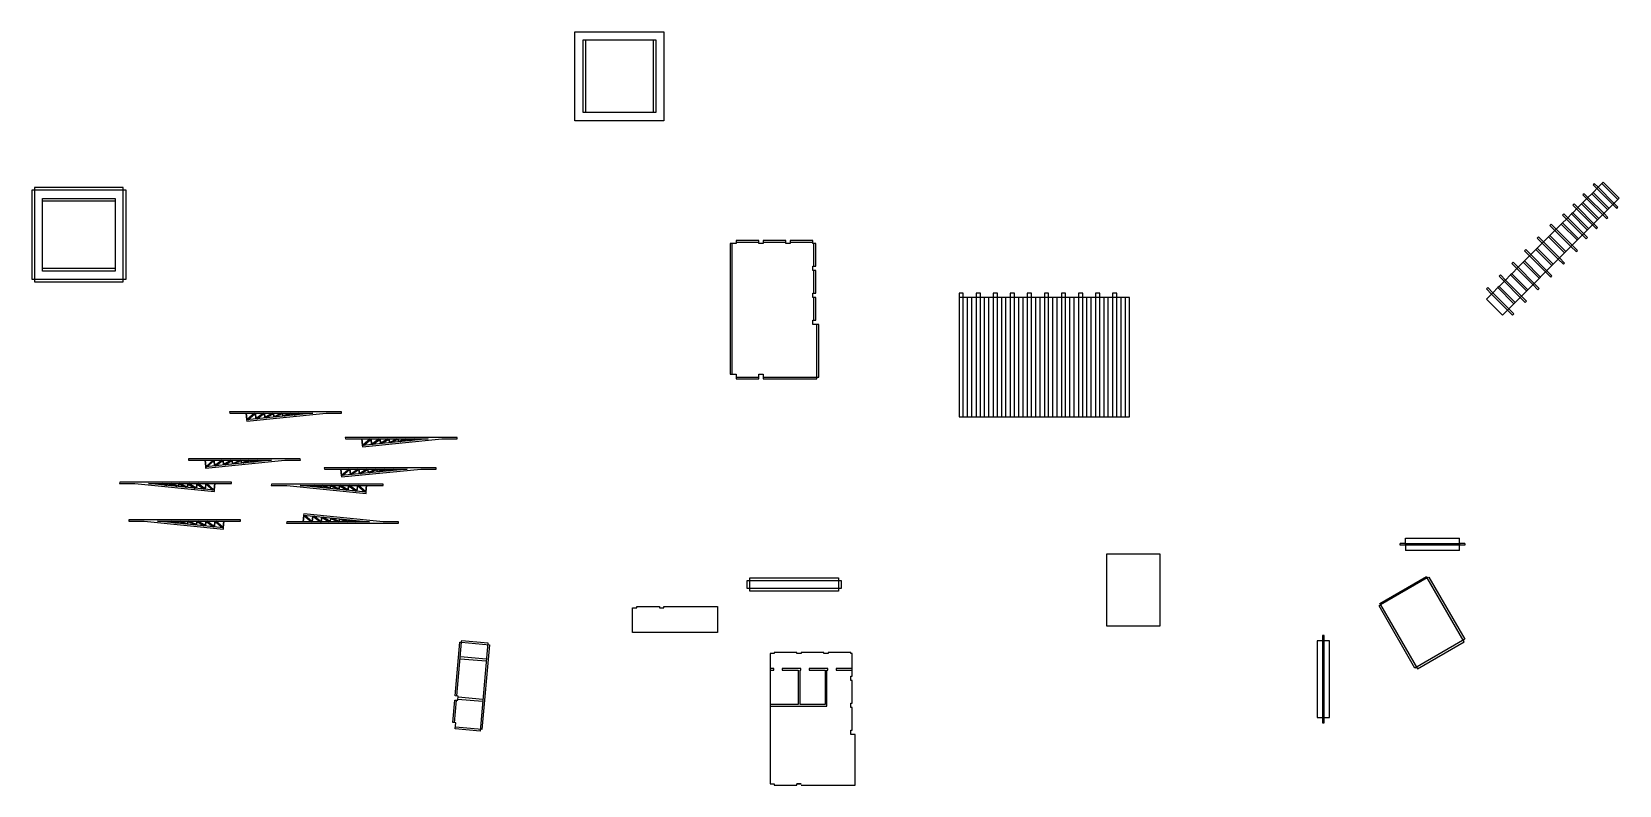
# Model space of a CAD drawing. Header units: millimetres. Extents: x -8224 to -2920, y -1214 to 1303.
import ezdxf

# ---------------------------------------------------------------- set-up
doc = ezdxf.new("R2010")
doc.units = ezdxf.units.MM
doc.header["$MEASUREMENT"] = 0
doc.layers.add('CORTE', color=1, linetype='Continuous')
doc.layers.add('MARCADO', color=5, linetype='Continuous')

msp = doc.modelspace()

# ---------------------------------------------------------------- linework, layer by layer
at = {"layer": 'CORTE'}
for p, q in [((-2990.3, 783.6), (-3003, 796.3)), ((-3028.4, 745.4), (-3041.2, 758.1)), ((-3024.2, 749.6), (-3041.2, 732.6)), ((-3024.2, 749.6), (-3036.9, 762.3)), ((-2994.5, 779.3), (-3007.2, 792)), ((-2990.3, 783.6), (-3007.2, 766.6)), ((-7945.5, 737.5), (-8188.5, 737.5)), ((-3096.3, 677.5), (-3109.1, 690.2)), ((-3092.1, 681.7), (-3104.8, 694.5)), ((-3062.4, 711.4), (-3075.1, 724.2)), ((-3058.1, 715.7), (-3075.1, 698.7)), ((-3058.1, 715.7), (-3070.9, 728.4)), ((-2962.2, 679.1), (-2974.9, 691.8)), ((-2957.9, 683.3), (-2970.6, 696.1)), ((-2928.2, 713), (-2940.9, 725.8)), ((-2924, 717.3), (-2936.7, 730)), ((-3134.5, 639.3), (-3151.5, 656.3)), ((-3130.3, 643.6), (-3151.5, 622.3)), ((-3130.3, 643.6), (-3147.2, 660.5)), ((-2996.1, 645.1), (-3008.8, 657.9)), ((-2991.9, 649.4), (-3004.6, 662.1)), ((-5870.5, 605.7), (-5870.5, 599.7)), ((-3176.9, 596.9), (-3193.9, 613.9)), ((-3172.7, 601.1), (-3193.9, 579.9)), ((-3172.7, 601.1), (-3189.7, 618.1)), ((-3064, 568.8), (-3081, 585.7)), ((-3059.7, 573), (-3076.7, 590)), ((-3030, 611.2), (-3042.8, 623.9)), ((-3025.8, 615.4), (-3038.5, 628.2)), ((-3257.5, 516.3), (-3274.5, 533.2)), ((-3219.4, 554.5), (-3236.3, 571.4)), ((-3215.1, 558.7), (-3236.3, 537.5)), ((-3215.1, 558.7), (-3232.1, 575.7)), ((-3106.4, 526.4), (-3123.4, 543.3)), ((-3102.2, 530.6), (-3119.1, 547.6)), ((-3304.2, 469.6), (-3321.2, 486.6)), ((-3300, 473.9), (-3316.9, 490.8)), ((-3261.8, 512), (-3278.8, 529)), ((-3257.5, 516.3), (-3278.8, 495.1)), ((-3148.8, 483.9), (-3165.8, 500.9)), ((-3144.6, 488.2), (-3161.6, 505.1)), ((-3346.6, 427.2), (-3363.6, 444.2)), ((-3342.4, 431.4), (-3363.6, 410.2)), ((-3342.4, 431.4), (-3359.4, 448.4)), ((-3300, 473.9), (-3321.2, 452.6)), ((-3191.3, 441.5), (-3208.2, 458.5)), ((-3187, 445.7), (-3204, 462.7)), ((-5097.3, 16.5), (-5097.3, 415.5)), ((-5083.1, 16.5), (-5083.1, 415.5)), ((-5040.3, 16.5), (-5040.3, 415.5)), ((-5026.1, 16.5), (-5026.1, 415.5)), ((-4983.3, 16.5), (-4983.3, 415.5)), ((-4969.1, 16.5), (-4969.1, 415.5)), ((-4926.3, 16.5), (-4926.3, 415.5)), ((-4912.1, 16.5), (-4912.1, 415.5)), ((-4869.3, 16.5), (-4869.3, 415.5)), ((-4855.1, 16.5), (-4855.1, 415.5)), ((-4812.3, 16.5), (-4812.3, 415.5)), ((-4798.1, 16.5), (-4798.1, 415.5)), ((-4755.3, 16.5), (-4755.3, 415.5)), ((-4741.1, 16.5), (-4741.1, 415.5)), ((-4698.3, 16.5), (-4698.3, 415.5)), ((-4684.1, 16.5), (-4684.1, 415.5)), ((-4641.3, 16.5), (-4641.3, 415.5)), ((-4627.1, 16.5), (-4627.1, 415.5)), ((-4584.3, 16.5), (-4584.3, 415.5)), ((-4570.1, 16.5), (-4570.1, 415.5)), ((-3276.1, 356.6), (-3293.1, 373.6)), ((-3271.9, 360.9), (-3288.8, 377.9)), ((-3233.7, 399.1), (-3250.7, 416)), ((-3229.4, 403.3), (-3246.4, 420.3)), ((-7508.6, 28.9), (-7506.3, 6.9)), ((-7325, 25), (-7325.4, 28.9)), ((-7122.1, -57), (-7119.9, -79)), ((-6938.6, -60.9), (-6939, -57)), ((-7646.4, -128), (-7644.2, -150.1)), ((-7462.9, -131.9), (-7463.3, -128)), ((-7247.2, -153), (-7246.7, -157.5)), ((-6873.5, -153), (-7247.2, -153)), ((-7246.7, -157.5), (-6969.7, -157.5)), ((-7192.5, -157.5), (-7190.3, -179.5)), ((-7188.2, -178), (-7190.3, -157.5)), ((-6969.7, -157.5), (-7190.3, -179.5)), ((-7189.9, -184), (-6924.4, -157.5)), ((-7164.1, -157.5), (-7188.2, -178)), ((-7186.1, -179.1), (-7162.3, -158.8)), ((-7162.3, -158.8), (-7160.5, -176.6)), ((-7158.4, -175), (-7160.1, -157.5)), ((-7134.2, -157.5), (-7158.4, -175)), ((-7156, -176.1), (-7132.1, -158.8)), ((-7132.1, -158.8), (-7130.6, -173.6)), ((-7128.5, -172.1), (-7130, -157.5)), ((-7104.3, -157.5), (-7128.5, -172.1)), ((-7125.8, -173.1), (-7102, -158.7)), ((-7102, -158.7), (-7100.8, -170.6)), ((-7098.7, -169.2), (-7099.8, -157.5)), ((-7074.5, -157.5), (-7098.7, -169.2)), ((-7095.3, -170), (-7071.8, -158.7)), ((-7071.8, -158.7), (-7070.9, -167.6)), ((-7068.8, -166.2), (-7069.7, -157.5)), ((-7045, -157.5), (-7068.8, -166.2)), ((-7064.2, -166.9), (-7041.7, -158.6)), ((-7041.7, -158.6), (-7041.1, -164.6)), ((-7039, -163.3), (-7039.5, -157.5)), ((-7016.2, -157.5), (-7039, -163.3)), ((-7031.3, -163.6), (-7011.5, -158.6)), ((-7011.5, -158.6), (-7011.2, -161.6)), ((-7009, -161.4), (-7009.4, -157.5)), ((-6924.4, -157.5), (-6873, -157.5)), ((-6873, -157.5), (-6873.5, -153)), ((-7794.5, -206.3), (-7794.9, -210.3)), ((-7613.6, -228.4), (-7611.4, -206.3)), ((-7190.3, -179.5), (-7189.9, -184)), ((-7287.7, -212.4), (-7288.1, -216.3)), ((-7106.7, -234.4), (-7104.5, -212.4)), ((-7316.2, -311.9), (-7318.4, -334)), ((-7764.2, -331.6), (-7764.6, -335.5)), ((-7583.2, -353.7), (-7581, -331.6)), ((-7257.5, -338.6), (-7257.6, -338.5)), ((-7135.3, -334), (-7134.9, -330)), ((-3634, -405.9), (-3652, -405.9)), ((-3454, -411.9), (-3652, -411.9)), ((-3634, -411.9), (-3634, -387.9)), ((-3634, -411.9), (-3634, -429.9)), ((-3454, -405.9), (-3454, -387.9)), ((-3436, -405.9), (-3454, -405.9)), ((-3436, -411.9), (-3454, -411.9)), ((-3454, -429.9), (-3454, -411.9)), ((-6792.7, -791), (-6706.1, -798.6)), ((-6705.5, -792.6), (-6792.2, -785)), ((-6800.4, -925.8), (-6717.8, -933)), ((-6717.3, -927.1), (-6799.9, -919.8))]:
    msp.add_line(p, q, dxfattribs=at)
for points in [[(-6409.2, 1303.2), (-6112.2, 1303.2), (-6112.2, 1006.2), (-6409.2, 1006.2), (-6409.2, 1303.2)], [(-6373.2, 1033.2), (-6373.2, 1276.2)], [(-6148.2, 1276.2), (-6148.2, 1033.2)], [(-3003, 796.3), (-3007.2, 792)], [(-2977.5, 796.3), (-2990.3, 783.6)], [(-2919.7, 747), (-2973.3, 800.5), (-2977.5, 796.3), (-2924, 742.7)], [(-2924, 742.7), (-2977.5, 796.3)], [(-3109.1, 664.8), (-3055.5, 611.2), (-2919.7, 747)], [(-3036.9, 762.3), (-3041.2, 758.1)], [(-3028.4, 745.4), (-2974.9, 691.8)], [(-3011.5, 762.3), (-3024.2, 749.6)], [(-2970.6, 696.1), (-3024.2, 749.6)], [(-3007.2, 766.6), (-3011.5, 762.3), (-2957.9, 708.8)], [(-2957.9, 708.8), (-3011.5, 762.3)], [(-3007.2, 766.6), (-2953.7, 713)], [(-2994.5, 779.3), (-2940.9, 725.8)], [(-2936.7, 730), (-2990.3, 783.6)], [(-3104.8, 694.5), (-3109.1, 690.2)], [(-3079.4, 694.5), (-3092.1, 681.7)], [(-3075.1, 698.7), (-3079.4, 694.5), (-3025.8, 640.9)], [(-3025.8, 640.9), (-3079.4, 694.5)], [(-3070.9, 728.4), (-3075.1, 724.2)], [(-3075.1, 698.7), (-3021.6, 645.1)], [(-3062.4, 711.4), (-3008.8, 657.9)], [(-3045.4, 728.4), (-3058.1, 715.7)], [(-3004.6, 662.1), (-3058.1, 715.7)], [(-3041.2, 732.6), (-3045.4, 728.4), (-2991.9, 674.8)], [(-2991.9, 674.8), (-3045.4, 728.4)], [(-3041.2, 732.6), (-2987.6, 679.1)], [(-2928.2, 713), (-2924, 717.3)], [(-3147.2, 660.5), (-3151.5, 656.3)], [(-3134.5, 639.3), (-3081, 585.7)], [(-3059.7, 607), (-3113.3, 660.5), (-3130.3, 643.6)], [(-3076.7, 590), (-3130.3, 643.6)], [(-3092.1, 681.7), (-3113.3, 660.5), (-3059.7, 607)], [(-3096.3, 677.5), (-3042.8, 623.9)], [(-3038.5, 628.2), (-3092.1, 681.7)], [(-2996.1, 645.1), (-2991.9, 649.4)], [(-2962.2, 679.1), (-2957.9, 683.3)], [(-5600.5, 149.7), (-5594.5, 149.7), (-5594.5, 325.5), (-5614.7, 325.5), (-5614.7, 339.8), (-5604.6, 339.8), (-5604.6, 415.5), (-5614.7, 415.5), (-5614.7, 429.8), (-5604.6, 429.8), (-5604.6, 505.5), (-5614.7, 505.5), (-5614.7, 519.8), (-5604.6, 519.8), (-5604.6, 595.5), (-5614.7, 595.5), (-5614.7, 599.7), (-5690.5, 599.7), (-5690.5, 595.5), (-5704.7, 595.5), (-5704.7, 599.7), (-5780.5, 599.7), (-5780.5, 595.5), (-5794.7, 595.5), (-5794.7, 599.7), (-5870.5, 599.7), (-5870.5, 595.5), (-5890.7, 595.5), (-5890.7, 159.8)], [(-5884.7, 595.5), (-5884.7, 159.8)], [(-5794.7, 599.7), (-5794.7, 605.7), (-5870.5, 605.7)], [(-5704.7, 599.7), (-5704.7, 605.7), (-5780.5, 605.7), (-5780.5, 599.7)], [(-5614.7, 599.7), (-5614.7, 605.7), (-5690.5, 605.7), (-5690.5, 599.7)], [(-5610.6, 519.8), (-5610.6, 595.5)], [(-3363.6, 410.2), (-3310.1, 356.6), (-3055.5, 611.2)], [(-3189.7, 618.1), (-3193.9, 613.9)], [(-3176.9, 596.9), (-3123.4, 543.3)], [(-3102.2, 564.5), (-3155.7, 618.1), (-3172.7, 601.1)], [(-3119.1, 547.6), (-3172.7, 601.1)], [(-3151.5, 622.3), (-3155.7, 618.1), (-3102.2, 564.5)], [(-3151.5, 622.3), (-3097.9, 568.8)], [(-3030, 611.2), (-3025.8, 615.4)], [(-3274.5, 533.2), (-3278.8, 529)], [(-3187, 479.7), (-3240.6, 533.2), (-3257.5, 516.3)], [(-3236.3, 537.5), (-3240.6, 533.2), (-3187, 479.7)], [(-3232.1, 575.7), (-3236.3, 571.4)], [(-3236.3, 537.5), (-3182.8, 483.9)], [(-3219.4, 554.5), (-3165.8, 500.9)], [(-3144.6, 522.1), (-3198.2, 575.7), (-3215.1, 558.7)], [(-3161.6, 505.1), (-3215.1, 558.7)], [(-3193.9, 579.9), (-3198.2, 575.7), (-3144.6, 522.1)], [(-3193.9, 579.9), (-3140.3, 526.4)], [(-3106.4, 526.4), (-3102.2, 530.6)], [(-3064, 568.8), (-3059.7, 573)], [(-7945.5, 512.5), (-8188.5, 512.5)], [(-5610.6, 429.8), (-5610.6, 505.5)], [(-3316.9, 490.8), (-3321.2, 486.6)], [(-3229.4, 437.3), (-3283, 490.8), (-3300, 473.9)], [(-3278.8, 495.1), (-3283, 490.8), (-3229.4, 437.3)], [(-3278.8, 495.1), (-3225.2, 441.5)], [(-3261.8, 512), (-3208.2, 458.5)], [(-3204, 462.7), (-3257.5, 516.3)], [(-3148.8, 483.9), (-3144.6, 488.2)], [(-5111.6, 16.5), (-5111.6, 429.7), (-5125.8, 429.7), (-5125.8, 16.5), (-4555.8, 16.5), (-4555.8, 415.5), (-5125.8, 415.5)], [(-5054.6, 16.5), (-5054.6, 429.7), (-5068.8, 429.7), (-5068.8, 16.5)], [(-4997.6, 16.5), (-4997.6, 429.7), (-5011.8, 429.7), (-5011.8, 16.5)], [(-4940.6, 16.5), (-4940.6, 429.7), (-4954.8, 429.7), (-4954.8, 16.5)], [(-4883.6, 16.5), (-4883.6, 429.7), (-4897.8, 429.7), (-4897.8, 16.5)], [(-4826.6, 16.5), (-4826.6, 429.7), (-4840.8, 429.7), (-4840.8, 16.5)], [(-4769.6, 16.5), (-4769.6, 429.7), (-4783.8, 429.7), (-4783.8, 16.5)], [(-4712.6, 16.5), (-4712.6, 429.7), (-4726.8, 429.7), (-4726.8, 16.5)], [(-4655.6, 16.5), (-4655.6, 429.7), (-4669.8, 429.7), (-4669.8, 16.5)], [(-4598.6, 16.5), (-4598.6, 429.7), (-4612.8, 429.7), (-4612.8, 16.5)], [(-3359.4, 448.4), (-3363.6, 444.2)], [(-3346.6, 427.2), (-3293.1, 373.6)], [(-3271.9, 394.8), (-3325.4, 448.4), (-3342.4, 431.4)], [(-3288.8, 377.9), (-3342.4, 431.4)], [(-3321.2, 452.6), (-3325.4, 448.4), (-3271.9, 394.8)], [(-3321.2, 452.6), (-3267.6, 399.1)], [(-3304.2, 469.6), (-3250.7, 416)], [(-3246.4, 420.3), (-3300, 473.9)], [(-3191.3, 441.5), (-3187, 445.7)], [(-5610.6, 339.8), (-5610.6, 415.5)], [(-3233.7, 399.1), (-3229.4, 403.3)], [(-5890.7, 159.8), (-5870.5, 159.8), (-5870.5, 149.7), (-5794.7, 149.7), (-5794.7, 159.8), (-5780.5, 159.8), (-5780.5, 149.7), (-5600.5, 149.7), (-5600.5, 325.5)], [(-3276.1, 356.6), (-3271.9, 360.9)], [(-5870.5, 149.7), (-5870.5, 143.7), (-5794.7, 143.7), (-5794.7, 149.7)], [(-5780.5, 149.7), (-5780.5, 143.7), (-5600.5, 143.7), (-5600.5, 149.7)], [(-7480.1, 28.9), (-7504.2, 8.5), (-7506.3, 28.9)], [(-7502.1, 7.3), (-7478.3, 27.6), (-7476.5, 9.9)], [(-7450.2, 28.9), (-7474.4, 11.4), (-7476.1, 28.9)], [(-7472, 10.3), (-7448.1, 27.6), (-7446.6, 12.8)], [(-7420.3, 28.9), (-7444.5, 14.3), (-7446, 28.9)], [(-7441.8, 13.3), (-7418, 27.7), (-7416.8, 15.8)], [(-7390.5, 28.9), (-7414.7, 17.2), (-7415.8, 28.9)], [(-7411.3, 16.4), (-7387.8, 27.7), (-7386.9, 18.8)], [(-7361.1, 28.9), (-7384.8, 20.2), (-7385.7, 28.9)], [(-7380.2, 19.5), (-7357.7, 27.8), (-7357.1, 21.8)], [(-7332.2, 28.9), (-7355, 23.1), (-7355.5, 28.9)], [(-7347.3, 22.8), (-7327.5, 27.8), (-7327.2, 24.8)], [(-7093.7, -57), (-7117.8, -77.4), (-7119.9, -57)], [(-7115.7, -78.6), (-7091.8, -58.3), (-7090.1, -76)], [(-7063.7, -57), (-7088, -74.5), (-7089.7, -57)], [(-7085.6, -75.6), (-7061.7, -58.3), (-7060.2, -73.1)], [(-7033.9, -57), (-7058.1, -71.6), (-7059.6, -57)], [(-7055.4, -72.6), (-7031.6, -58.2), (-7030.4, -70.1)], [(-7004.1, -57), (-7028.3, -68.7), (-7029.4, -57)], [(-7024.9, -69.5), (-7001.4, -58.1), (-7000.5, -67.1)], [(-6974.6, -57), (-6998.4, -65.7), (-6999.3, -57)], [(-6993.8, -66.4), (-6971.3, -58.1), (-6970.7, -64.1)], [(-6945.8, -57), (-6968.5, -62.7), (-6969.1, -57)], [(-6960.9, -63.1), (-6941.1, -58.1), (-6940.8, -61.1)], [(-7618, -128), (-7642.1, -148.5), (-7644.2, -128)], [(-7640, -149.6), (-7616.1, -129.4), (-7614.4, -147.1)], [(-7588, -128), (-7612.3, -145.6), (-7614, -128)], [(-7609.9, -146.6), (-7586, -129.3), (-7584.5, -144.1)], [(-7558.2, -128), (-7582.4, -142.6), (-7583.9, -128)], [(-7579.7, -143.6), (-7555.9, -129.2), (-7554.7, -141.1)], [(-7528.4, -128), (-7552.6, -139.7), (-7553.7, -128)], [(-7549.2, -140.6), (-7525.7, -129.2), (-7524.8, -138.1)], [(-7498.9, -128), (-7522.7, -136.7), (-7523.6, -128)], [(-7518.1, -137.5), (-7495.6, -129.2), (-7495, -135.1)], [(-7470.1, -128), (-7492.8, -133.8), (-7493.4, -128)], [(-7485.2, -134.2), (-7465.4, -129.1), (-7465.1, -132.2)], [(-7792.7, -210.5), (-7792.4, -207.5), (-7772.6, -212.5)], [(-7764.4, -206.3), (-7765, -212.1), (-7787.7, -206.3)], [(-7762.8, -213.5), (-7762.2, -207.5), (-7739.7, -215.8)], [(-7734.2, -206.3), (-7735.1, -215.1), (-7758.9, -206.3)], [(-7733, -216.5), (-7732.1, -207.5), (-7708.6, -218.9)], [(-7704.1, -206.3), (-7705.3, -218), (-7729.4, -206.3)], [(-7703.1, -219.5), (-7702, -207.6), (-7678.1, -222)], [(-7673.9, -206.3), (-7675.4, -221), (-7699.7, -206.3)], [(-7673.3, -222.4), (-7671.8, -207.6), (-7647.9, -225)], [(-7643.8, -206.3), (-7645.5, -223.9), (-7669.8, -206.3)], [(-7643.4, -225.4), (-7641.7, -207.7), (-7617.8, -228)], [(-7613.6, -206.3), (-7615.7, -226.8), (-7639.8, -206.3)], [(-7285.8, -216.5), (-7285.5, -213.5), (-7265.7, -218.5)], [(-7257.5, -212.4), (-7258.1, -218.1), (-7280.8, -212.4)], [(-7256, -219.5), (-7255.4, -213.5), (-7232.8, -221.8)], [(-7227.4, -212.4), (-7228.2, -221.1), (-7252, -212.4)], [(-7226.1, -222.5), (-7225.2, -213.5), (-7201.8, -224.9)], [(-7197.2, -212.4), (-7198.4, -224.1), (-7222.5, -212.4)], [(-7196.3, -225.5), (-7195.1, -213.6), (-7171.3, -228)], [(-7167.1, -212.4), (-7168.5, -227), (-7192.8, -212.4)], [(-7166.4, -228.5), (-7164.9, -213.7), (-7141, -231)], [(-7136.9, -212.4), (-7138.7, -229.9), (-7162.9, -212.4)], [(-7136.6, -231.4), (-7134.8, -213.7), (-7110.9, -234)], [(-7106.8, -212.4), (-7108.8, -232.8), (-7132.9, -212.4)], [(-7316.2, -334), (-7314.1, -313.5), (-7290, -334)], [(-7286.4, -314.9), (-7288.1, -332.6), (-7312, -312.3)], [(-7286, -334), (-7284.2, -316.4), (-7260, -334)], [(-7256.5, -317.9), (-7258, -332.7), (-7281.9, -315.3)], [(-7762.4, -335.8), (-7762.1, -332.7), (-7742.3, -337.8)], [(-7734.1, -331.6), (-7734.6, -337.4), (-7757.4, -331.6)], [(-7732.5, -338.7), (-7731.9, -332.8), (-7709.4, -341.1)], [(-7703.9, -331.6), (-7704.8, -340.3), (-7728.5, -331.6)], [(-7702.7, -341.7), (-7701.8, -332.8), (-7678.3, -344.2)], [(-7673.8, -331.6), (-7674.9, -343.3), (-7699.1, -331.6)], [(-7672.8, -344.7), (-7671.6, -332.8), (-7647.8, -347.2)], [(-7643.6, -331.6), (-7645.1, -346.2), (-7669.3, -331.6)], [(-7643, -347.7), (-7641.5, -332.9), (-7617.6, -350.2)], [(-7613.5, -331.6), (-7615.2, -349.2), (-7639.4, -331.6)], [(-7613.1, -350.7), (-7611.3, -333), (-7587.5, -353.2)], [(-7583.3, -331.6), (-7585.4, -352.1), (-7609.5, -331.6)], [(-7255.9, -334), (-7254.4, -319.3), (-7230.1, -334)], [(-7226.7, -320.9), (-7227.8, -332.7), (-7251.7, -318.4)], [(-7225.7, -334), (-7224.5, -322.3), (-7200.4, -334)], [(-7196.8, -323.8), (-7197.7, -332.8), (-7221.2, -321.4)], [(-7195.6, -334), (-7194.7, -325.2), (-7170.9, -334)], [(-7166.9, -326.8), (-7167.5, -332.8), (-7190.1, -324.5)], [(-7165.4, -334), (-7164.8, -328.2), (-7142.1, -334)], [(-7137.1, -329.8), (-7137.4, -332.8), (-7157.2, -327.8)], [(-3652, -411.9), (-3652, -405.9)], [(-3634, -387.9), (-3454, -387.9)], [(-3634, -405.9), (-3454, -405.9), (-3454, -411.9)], [(-3436, -405.9), (-3436, -411.9)], [(-4633.4, -681.8), (-4453.4, -681.8), (-4453.4, -441.8), (-4633.4, -441.8), (-4633.4, -681.8)], [(-3454, -429.9), (-3634, -429.9)], [(-3602.4, -822.2), (-3722.4, -614.4), (-3717.2, -611.4), (-3720.2, -606.2), (-3564.3, -516.2), (-3561.3, -521.4), (-3556.1, -518.4), (-3436.1, -726.2), (-3602.4, -822.2)], [(-6803.6, -915.4), (-6787.9, -736.1), (-6695.3, -744.2), (-6720.1, -1027.3), (-6808.6, -1019.6)], [(-5653.2, -1213.8), (-5473.2, -1213.8), (-5473.2, -1043.9), (-5487.4, -1043.9), (-5487.4, -1029.6), (-5483.3, -1029.6), (-5483.3, -953.9), (-5487.4, -953.9), (-5487.4, -939.6), (-5483.3, -939.6), (-5483.3, -863.9), (-5487.4, -863.9), (-5487.4, -849.6), (-5483.3, -849.6), (-5483.3, -773.9), (-5487.4, -773.9), (-5487.4, -769.8), (-5563.2, -769.8), (-5563.2, -773.9), (-5577.4, -773.9), (-5577.4, -769.8), (-5653.2, -769.8), (-5653.2, -773.9), (-5667.4, -773.9), (-5667.4, -769.8), (-5743.2, -769.8), (-5743.2, -773.9), (-5757.4, -773.9), (-5757.4, -1209.6), (-5743.2, -1209.6), (-5743.2, -1213.8), (-5667.4, -1213.8), (-5667.4, -1209.6), (-5653.2, -1209.6), (-5667.4, -1209.6)], [(-6811.5, -1005), (-6804.9, -929.6)]]:
    msp.add_lwpolyline(points, dxfattribs=at)
for points in [[(-6139.2, 1033.2), (-6382.2, 1033.2), (-6382.2, 1276.2), (-6139.2, 1276.2)], [(-7909.5, 773.5), (-8224.5, 773.5), (-8224.5, 476.5), (-7909.5, 476.5)], [(-7918.5, 782.5), (-8215.5, 782.5), (-8215.5, 467.5), (-7918.5, 467.5)], [(-7945.5, 503.5), (-8188.5, 503.5), (-8188.5, 746.5), (-7945.5, 746.5)], [(-7562.7, 28.9), (-7285.7, 28.9), (-7506.3, 6.9), (-7505.9, 2.4), (-7240.4, 28.9), (-7189, 28.9), (-7189.5, 33.4), (-7563.2, 33.4)], [(-7176.3, -57), (-6899.3, -57), (-7119.9, -79), (-7119.5, -83.5), (-6854, -57), (-6802.6, -57), (-6803.1, -52.5), (-7176.8, -52.5)], [(-7700.6, -128), (-7423.5, -128), (-7644.2, -150.1), (-7643.8, -154.5), (-7378.3, -128), (-7326.9, -128), (-7327.4, -123.5), (-7701.1, -123.5)], [(-7930.4, -201.8), (-7930.9, -206.3), (-7879.5, -206.3), (-7614, -232.9), (-7613.6, -228.4), (-7834.3, -206.3), (-7557.2, -206.3), (-7556.7, -201.8)], [(-7423.6, -207.9), (-7424, -212.4), (-7372.6, -212.4), (-7107.2, -238.9), (-7106.7, -234.4), (-7327.4, -212.4), (-7050.3, -212.4), (-7049.9, -207.9)], [(-6999.3, -338.5), (-6998.9, -334), (-7050.3, -334), (-7315.8, -307.4), (-7316.2, -311.9), (-7095.5, -334), (-7372.6, -334), (-7373.1, -338.5)], [(-7900.1, -327.1), (-7900.6, -331.6), (-7849.1, -331.6), (-7583.7, -358.1), (-7583.2, -353.7), (-7803.9, -331.6), (-7526.8, -331.6), (-7526.4, -327.1)], [(-5834.3, -529.5), (-5519.3, -529.5), (-5519.3, -556.5), (-5834.3, -556.5)], [(-5825.3, -520.5), (-5528.3, -520.5), (-5528.3, -565.5), (-5825.3, -565.5)], [(-3594.2, -824.4), (-3438.3, -734.4), (-3561.3, -521.4), (-3717.2, -611.4)], [(-5932.7, -616.5), (-5932.7, -703.5), (-6217, -703.5), (-6217, -620.6), (-6202.7, -620.6), (-6202.7, -616.5), (-6127, -616.5), (-6127, -620.6), (-6112.7, -620.6), (-6112.7, -616.5)], [(-6787.4, -730.1), (-6700.7, -737.7), (-6726.6, -1032.8), (-6809.1, -1025.6), (-6807.4, -1005.4), (-6817.4, -1004.5), (-6810.8, -929.1), (-6800.8, -929.9), (-6799.5, -915.7), (-6809.6, -914.9), (-6793.9, -735.5), (-6787.9, -736.1)], [(-3905.6, -1005), (-3905.6, -987), (-3887.6, -987), (-3887.6, -731.2), (-3929.6, -731.2), (-3929.6, -987), (-3911.6, -987), (-3911.6, -1005)], [(-3905.6, -731.2), (-3905.6, -713.2), (-3911.6, -713.2), (-3911.6, -987), (-3905.6, -987)]]:
    msp.add_lwpolyline(points, close=True, dxfattribs=at)
msp.add_lwpolyline([(-7257.6, -338.5, 0.164174), (-7257.7, -338.5), (-7258.1, -338.5)], format="xyb", dxfattribs=at)
at = {"layer": 'MARCADO'}
for points in [[(-5654.5, -829.8), (-5654.5, -823.8), (-5716.7, -823.8), (-5716.7, -829.8), (-5663.3, -829.8), (-5663.3, -943.8), (-5757.4, -943.8)], [(-5757.4, -949.8), (-5567.3, -949.8), (-5567.3, -829.8), (-5564.5, -829.8), (-5564.5, -823.8), (-5626.7, -823.8), (-5626.7, -829.8), (-5573.3, -829.8), (-5573.3, -943.8), (-5657.3, -943.8), (-5657.3, -829.8), (-5654.5, -829.8)], [(-5757.4, -829.8), (-5744.5, -829.8), (-5744.5, -823.8), (-5757.4, -823.8)], [(-5483.3, -823.8), (-5536.7, -823.8), (-5536.7, -829.8), (-5483.3, -829.8)]]:
    msp.add_lwpolyline(points, dxfattribs=at)

doc.saveas('drawing.dxf')
